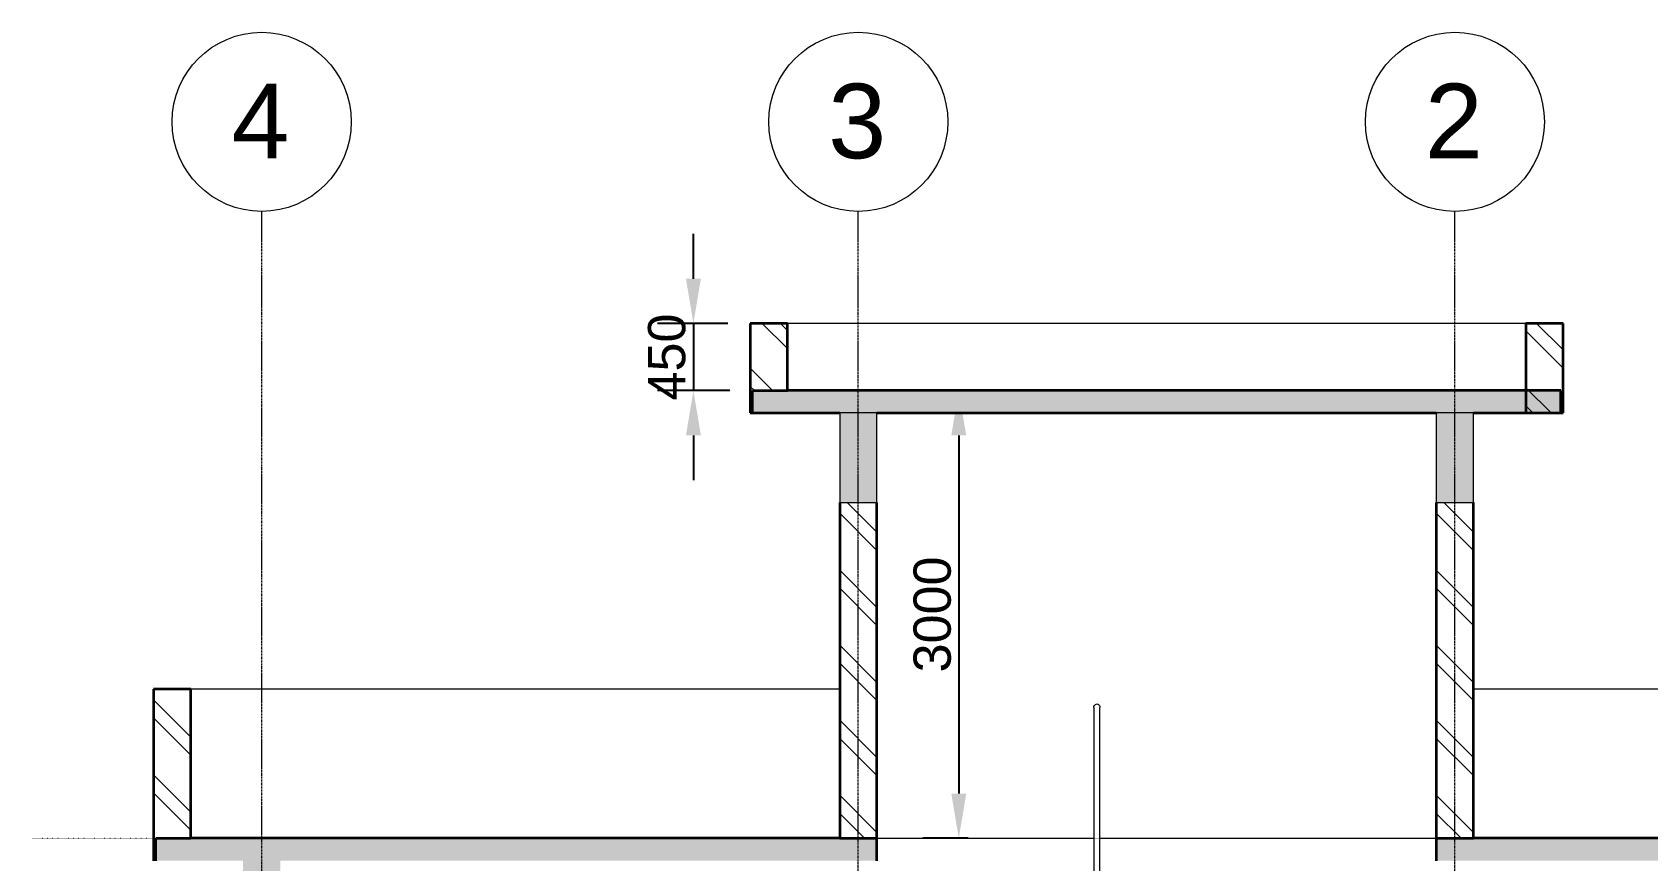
# Model space of a CAD drawing. Header units: millimetres. Extents: x -22696 to 333987, y -7117 to 2643871.
# Drawn here: x 79759 to 90588, y 7250 to 12801 of the extents above; entities that cross this region are included whole.
import ezdxf

# ---------------------------------------------------------------- set-up
doc = ezdxf.new("R2010")
doc.units = ezdxf.units.MM
doc.linetypes.add('Dot 2mm', pattern=[2, 0, -2])
doc.linetypes.add('Grid Line', pattern=[22.225, 12.7, -3.175, 3.175, -3.175])
for name, color, linetype, lineweight in [('A-010-M_LINE-T', 7, 'Continuous', 18), ('A_Center_Line', 7, 'Continuous', 9), ('A_Detail_Ele', 7, 'Continuous', 18), ('A_Dim1', 7, 'Continuous', 9), ('A_Floor_Ele', 7, 'Continuous', 9), ('A_Floor_Plan_Cut', 7, 'Continuous', 35), ('A_Floor_Sec', 7, 'Continuous', 35), ('A_level', 7, 'Continuous', 9), ('A_Railing', 250, 'Continuous', 9), ('A_Wall_Ele', 7, 'Continuous', 9), ('A_Wall_Plan', 7, 'Continuous', 35), ('A_Wall_Sec', 7, 'Continuous', 35)]:
    doc.layers.add(name, color=color, linetype=linetype, lineweight=lineweight)
doc.styles.add('Arial', font='arial.ttf', dxfattribs={"height": 250})
doc.styles.add('Arial_4', font='arial.ttf', dxfattribs={"height": 500})
doc.dimstyles.new('MM_Diagonal_-_2_5mm_Arial', dxfattribs={"dimscale": 304.8, "dimtxt": 255.06485, "dimasz": 0.984252, "dimexe": 0.787402, "dimexo": 0.492126, "dimgap": 0.164042, "dimtad": 1, "dimdec": 0, "dimzin": 0, "dimdsep": 46, "dimtxsty": 'Arial', "dimsah": 1, "dimcen": 0.09, "dimazin": 0, "dimtfac": 1, "dimtdec": 4, "dimtix": 1, "dimtmove": 0, "dimatfit": 3, "dimfxl": 0, "dimtvp": 1, "dimtolj": 1, "dimtzin": 0, "dimarcsym": 0})

# ---------------------------------------------------------------- blocks, each defined once
blk = doc.blocks.new('Top Rail Type - Top Rail_Internal_-555161-Section 1')
at = {"layer": 'A_Railing'}
for p, q in [((-6170, 8277), (-6170, 6824)), ((-6130, 6824), (-6130, 8277)), ((-6170, 6824), (-6170, 6660)), ((-6130, 6700), (-6130, 6824)), ((-6170, 6660), (-5368, 6660)), ((-5350, 6700), (-6130, 6700)), ((-5370, 6660), (-5370, 6300)), ((-5330, 5800), (-5330, 6692)), ((-5370, 6270), (-5370, 5900)), ((-5370, 5870), (-5370, 5800))]:
    blk.add_line(p, q, dxfattribs=at)
at = {"layer": 'A_Railing', "flags": 128}
for points in [[(-6170, 8277), (-6170, 8283), (-6168, 8289), (-6165, 8293), (-6160, 8297), (-6156, 8299), (-6150, 8300), (-6145, 8299), (-6140, 8297), (-6136, 8293), (-6133, 8289), (-6131, 8283), (-6130, 8277)], [(-6170, 6824), (-6170, 6827), (-6168, 6830), (-6165, 6832), (-6160, 6834), (-6156, 6835), (-6150, 6836)], [(-6130, 6824), (-6131, 6827), (-6133, 6830), (-6136, 6832), (-6140, 6834), (-6145, 6835), (-6150, 6836), (-6156, 6835), (-6160, 6834), (-6165, 6832), (-6168, 6830), (-6170, 6827), (-6170, 6824)], [(-6150, 6836), (-6145, 6835), (-6140, 6834), (-6136, 6832), (-6133, 6830), (-6131, 6827), (-6130, 6824)], [(-6170, 6660), (-6170, 6661), (-6168, 6663), (-6165, 6666), (-6160, 6670), (-6156, 6675), (-6150, 6680)], [(-6150, 6680), (-6156, 6675), (-6160, 6670), (-6165, 6666), (-6168, 6663), (-6170, 6661), (-6170, 6660)], [(-6150, 6680), (-6145, 6685), (-6140, 6690), (-6136, 6694), (-6133, 6697), (-6131, 6699), (-6130, 6700)], [(-6130, 6700), (-6131, 6699), (-6133, 6697), (-6136, 6694), (-6140, 6690), (-6145, 6685), (-6150, 6680)], [(-5341, 6680), (-5344, 6675), (-5348, 6670), (-5353, 6666), (-5358, 6663), (-5364, 6661), (-5368, 6660)], [(-5330, 6692), (-5330, 6696), (-5332, 6699), (-5335, 6701), (-5340, 6702), (-5344, 6702), (-5350, 6700)], [(-5350, 6700), (-5345, 6699), (-5342, 6697), (-5340, 6694), (-5339, 6690), (-5340, 6685), (-5341, 6680)], [(-5339, 6672), (-5335, 6677), (-5332, 6682), (-5330, 6687), (-5330, 6692)]]:
    blk.add_lwpolyline(points, dxfattribs=at)
blk = doc.blocks.new('Grid - MM_Grid Head - Circle-325942-Section 1')
at = {"layer": 'A_Center_Line'}
blk.add_circle((-11750, 12201), 600, dxfattribs=at)
blk = doc.blocks.new('DIMBLOCK57-Section 1')
at = {"layer": 'A_Dim1', "color": 0, "lineweight": -2}
for p, q in [((86032, 10400), (85730, 10400)), ((85970, 10100), (85970, 7700)), ((86032, 7400), (85730, 7400))]:
    blk.add_line(p, q, dxfattribs=at)
at = {"layer": 'A_Dim1', "color": 0}
for points in [[(85920, 10100), (86020, 10100), (85970, 10400)], [(85920, 7700), (86020, 7700), (85970, 7400)]]:
    blk.add_solid(points, dxfattribs=at)
at = {"layer": 'Defpoints', "color": 0}
for p in [(86182, 10400), (85970, 7400), (86182, 7400)]:
    blk.add_point(p, dxfattribs=at)
at = {"layer": 'A_Dim1', "color": 0, "insert": (85793, 8900), "char_height": 250, "width": 922.94, "attachment_point": 5, "rotation": 90, "style": 'Arial'}
blk.add_mtext('\\A1;3000', dxfattribs=at)
blk = doc.blocks.new('DIMBLOCK58-Section 1')
at = {"layer": 'A_Dim1', "color": 0, "lineweight": -2}
for p, q in [((84191, 11150), (84191, 11450)), ((84421, 10850), (83951, 10850)), ((84191, 10850), (84191, 10400)), ((84436, 10400), (83951, 10400)), ((84191, 10100), (84191, 9800))]:
    blk.add_line(p, q, dxfattribs=at)
at = {"layer": 'A_Dim1', "color": 0}
for points in [[(84141, 11150), (84241, 11150), (84191, 10850)], [(84141, 10100), (84241, 10100), (84191, 10400)]]:
    blk.add_solid(points, dxfattribs=at)
at = {"layer": 'Defpoints', "color": 0}
for p in [(84571, 10850), (84191, 10400), (84586, 10400)]:
    blk.add_point(p, dxfattribs=at)
at = {"layer": 'A_Dim1', "color": 0, "insert": (84013, 10625), "char_height": 250, "width": 692.21, "attachment_point": 5, "rotation": 90, "style": 'Arial'}
blk.add_mtext('\\A1;450', dxfattribs=at)

msp = doc.modelspace()

# ---------------------------------------------------------------- hatches: boundary and pattern name
at = {"layer": 'A_Detail_Ele', "lineweight": 9}
for points in [[(85421.4, 9650), (85421.4, 10250), (85171.4, 10250), (85171.4, 9650)], [(89421.4, 9650), (89421.4, 10250), (89171.4, 10250), (89171.4, 9650)], [(81171.4, 6650), (81421.4, 6650), (81421.4, 7250), (81171.4, 7250), (81171.4, 6719.1)]]:
    msp.add_hatch(color=9, dxfattribs=at).paths.add_polyline_path(points)
at = {"layer": 'A_Floor_Plan_Cut', "lineweight": 9}
msp.add_hatch(color=9, dxfattribs=at).paths.add_polyline_path([(90006.4, 10250), (90006.4, 10400), (84586.4, 10400), (84586.4, 10250), (89421.4, 10250)])
h = msp.add_hatch(color=9, dxfattribs=at)
h.paths.add_polyline_path([(85421.4, 7250), (85421.4, 7400), (80586.4, 7400), (80586.4, 7250), (85171.4, 7250)])
h.paths.add_polyline_path([(93756.4, 7250), (93756.4, 7400), (89171.4, 7400), (89171.4, 7250), (93171.4, 7250)])
at = {"layer": 'A_Wall_Plan', "lineweight": 9}
h = msp.add_hatch(dxfattribs=at)
h.set_pattern_fill('FP_35', color=8, angle=-135, style=0, pattern_type=2)
h.set_pattern_definition([(315, (84571.45, 10550), (251.45, 251.45), []), (315, (84952.45, 10550), (251.45, 251.45), [])])
h.paths.add_polyline_path([(84586.4, 10250), (84586.4, 10400), (84821.4, 10400), (84821.4, 10850), (84571.4, 10850), (84571.4, 10250)])
h = msp.add_hatch(dxfattribs=at)
h.set_pattern_fill('FP_36', color=8, angle=225, style=0, pattern_type=2)
h.set_pattern_definition([(135, (90021.45, 10550), (-251.45, -251.45), []), (135, (89640.45, 10550), (-251.45, -251.45), [])])
h.paths.add_polyline_path([(89771.4, 10250), (90021.4, 10250), (90021.4, 10850), (89771.4, 10850)])
h = msp.add_hatch(dxfattribs=at)
h.set_pattern_fill('FP_33', color=8, angle=225, style=0, pattern_type=2)
h.set_pattern_definition([(135, (85421.45, 8825), (-251.45, -251.45), []), (135, (85040.45, 8825), (-251.45, -251.45), [])])
h.paths.add_polyline_path([(85421.4, 7400), (85421.4, 9650), (85171.4, 9650), (85171.4, 7400)])
h = msp.add_hatch(dxfattribs=at)
h.set_pattern_fill('FP_34', color=8, angle=225, style=0, pattern_type=2)
h.set_pattern_definition([(135, (89421.45, 8825), (-251.45, -251.45), []), (135, (89040.45, 8825), (-251.45, -251.45), [])])
h.paths.add_polyline_path([(89171.4, 7400), (89421.4, 7400), (89421.4, 9650), (89171.4, 9650), (89171.4, 8230.9)])
h = msp.add_hatch(dxfattribs=at)
h.set_pattern_fill('FP_31', color=8, angle=-135, style=0, pattern_type=2)
h.set_pattern_definition([(315, (80571.45, 7825), (251.45, 251.45), []), (315, (80952.45, 7825), (251.45, 251.45), [])])
h.paths.add_polyline_path([(80586.4, 7250), (80586.4, 7400), (80821.4, 7400), (80821.4, 8400), (80571.4, 8400), (80571.4, 7250)])

# ---------------------------------------------------------------- linework, layer by layer
at = {"layer": 'A-010-M_LINE-T', "lineweight": 9}
for p, q in [((85421.4, 10250), (85171.4, 10250)), ((85171.4, 10250), (85171.4, 9650)), ((85421.4, 9650), (85421.4, 10250)), ((89421.4, 10250), (89171.4, 10250)), ((89171.4, 10250), (89171.4, 9650)), ((89421.4, 9650), (89421.4, 10250)), ((85171.4, 9650), (85421.4, 9650)), ((89171.4, 9650), (89421.4, 9650))]:
    msp.add_line(p, q, dxfattribs=at)
at = {"layer": 'A_Center_Line', "color": 8, "linetype": 'Grid Line'}
for p, q in [((81296.4, -754.8), (81296.4, 11600.9)), ((85296.4, -754.8), (85296.4, 11600.9)), ((89296.4, -754.8), (89296.4, 11600.9))]:
    msp.add_line(p, q, dxfattribs=at)
at = {"layer": 'A_Floor_Ele'}
for p, q in [((85421.4, 7400), (86876, 7400)), ((86916, 7400), (89171.4, 7400))]:
    msp.add_line(p, q, dxfattribs=at)
at = {"layer": 'A_Floor_Sec'}
for p, q in [((90006.4, 10400), (84821.4, 10400)), ((90006.4, 10250), (90006.4, 10400)), ((84586.4, 10250), (85171.4, 10250)), ((85421.4, 10250), (89171.4, 10250)), ((89421.4, 10250), (89771.4, 10250)), ((85171.4, 7400), (80821.4, 7400)), ((85421.4, 7250), (85421.4, 7400)), ((89171.4, 7400), (89171.4, 7250)), ((93521.4, 7400), (89421.4, 7400))]:
    msp.add_line(p, q, dxfattribs=at)
at = {"layer": 'A_level', "linetype": 'Dot 2mm'}
msp.add_line((79758.7, 7400), (95488.8, 7400), dxfattribs=at)
at = {"layer": 'A_Wall_Ele', "color": 7}
for p, q in [((89771.4, 10850), (84821.4, 10850)), ((85171.4, 8400), (80821.4, 8400)), ((93521.4, 8400), (89421.4, 8400))]:
    msp.add_line(p, q, dxfattribs=at)
at = {"layer": 'A_Wall_Plan', "color": 13}
for p, q in [((84586.4, 10250), (84586.4, 10400)), ((84586.4, 10400), (84821.4, 10400)), ((80586.4, 7250), (80586.4, 7400)), ((80586.4, 7400), (80821.4, 7400))]:
    msp.add_line(p, q, dxfattribs=at)
at = {"layer": 'A_Wall_Sec'}
for p, q in [((84821.4, 10850), (84571.4, 10850)), ((84571.4, 10850), (84571.4, 10250)), ((84821.4, 10400), (84821.4, 10850)), ((89771.4, 10850), (89771.4, 10250)), ((90021.4, 10850), (89771.4, 10850)), ((90021.4, 10250), (90021.4, 10850)), ((84571.4, 10250), (84586.4, 10250)), ((89771.4, 10250), (90021.4, 10250)), ((85171.4, 9650), (85171.4, 7400)), ((85421.4, 7400), (85421.4, 9650)), ((89171.4, 9650), (89171.4, 7400)), ((89421.4, 7400), (89421.4, 9650)), ((80821.4, 8400), (80571.4, 8400)), ((80571.4, 8400), (80571.4, 7250)), ((80821.4, 7400), (80821.4, 8400)), ((85171.4, 7400), (85421.4, 7400)), ((89171.4, 7400), (89421.4, 7400))]:
    msp.add_line(p, q, dxfattribs=at)

# ---------------------------------------------------------------- block references
at = {"layer": 'A_Center_Line'}
for p in [(93046.4, 0), (97046.4, 0), (101046.4, 0)]:
    msp.add_blockref('Grid - MM_Grid Head - Circle-325942-Section 1', p, dxfattribs=at)
at = {"layer": 'A_Railing'}
msp.add_blockref('Top Rail Type - Top Rail_Internal_-555161-Section 1', (93046.4, 0), dxfattribs=at)

# ---------------------------------------------------------------- texts
at = {"layer": 'A_Center_Line', "char_height": 500, "width": 481.012, "attachment_point": 1, "style": 'Arial_4'}
for s, insert in [('4', (81094.8, 12456.8)), ('3', (85094.8, 12456.8)), ('2', (89094.8, 12456.8))]:
    msp.add_mtext(s, dxfattribs=dict(at, insert=insert))

# ---------------------------------------------------------------- dimensions: what is measured, and where the dimension line sits
at = {"layer": 'A_Dim1'}
for base, p1, p2, override, picture, middle in [((84190.6, 10400), (84571.4, 10850), (84586.4, 10400), {"dimpost": '<>', "dimfxl": 450.249931}, 'DIMBLOCK58-Section 1', (84012.9, 10625)), ((85970.3, 7400), (86182.5, 10400), (86182.5, 7400), {"dimpost": '<>', "dimfxl": 3000}, 'DIMBLOCK57-Section 1', (85792.6, 8900))]:
    dim = msp.add_linear_dim(base=base, p1=p1, p2=p2, angle=90, dimstyle='MM_Diagonal_-_2_5mm_Arial', override=override, dxfattribs=at)
    dim.commit()
    dim.dimension.update_dxf_attribs({"geometry": picture, "text_midpoint": middle})

doc.saveas('drawing.dxf')
